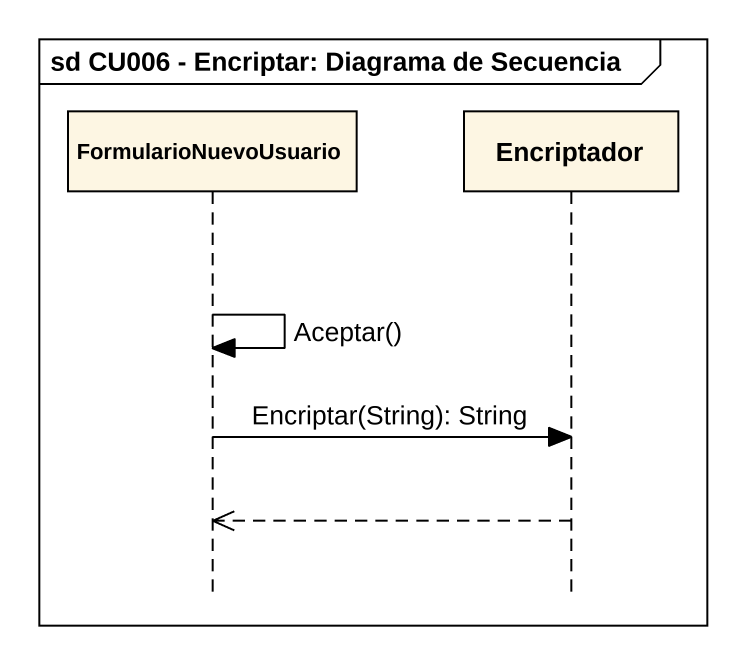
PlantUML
@startuml
mainframe sd CU006 - Encriptar: Diagrama de Secuencia
hide footbox
participant FormularioNuevoUsuario
participant Encriptador

FormularioNuevoUsuario -> FormularioNuevoUsuario : Aceptar()
FormularioNuevoUsuario -> Encriptador : Encriptar(String): String
Encriptador -->> FormularioNuevoUsuario
@enduml
